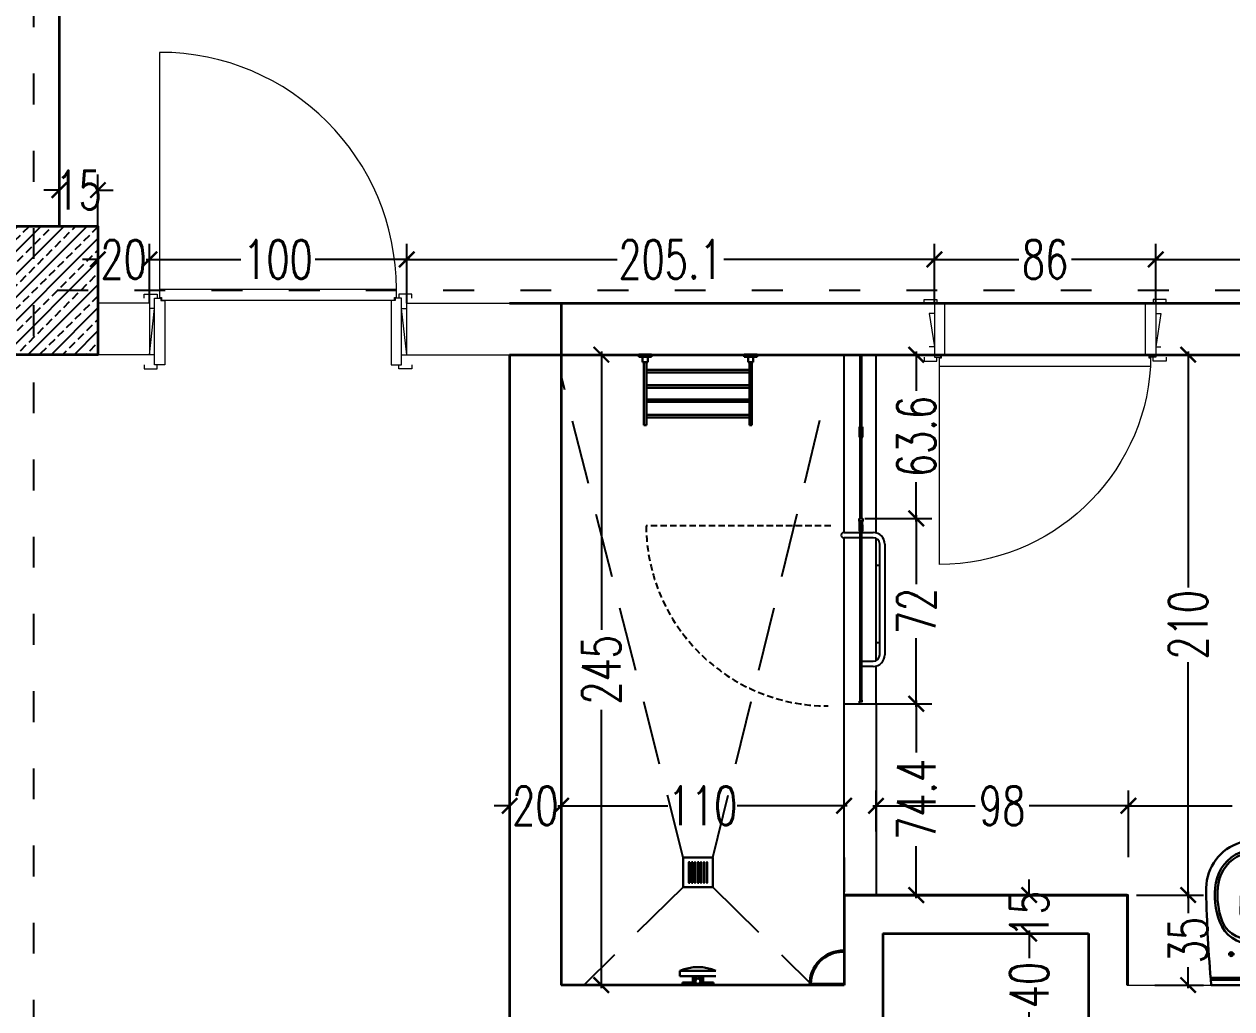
# Model space of a CAD drawing. Header units: centimetres. Extents: x -3207095 to 15275363, y -32656 to 4798027.
# Drawn here: x 678646.4 to 679115.7, y 4471590.9 to 4471973.6 of the extents above; entities that cross this region are included whole.
import ezdxf

# ---------------------------------------------------------------- set-up
doc = ezdxf.new("R2010")
doc.units = ezdxf.units.CM
for name, pattern in [('ACAD_ISO03W100', [30, 12, -18]), ('DUZ', [500, 500]), ('HIDDEN', [0.375, 0.25, -0.125]), ('HIDDEN2', [0.1875, 0.125, -0.0625])]:
    doc.linetypes.add(name, pattern=pattern)
doc.layers.get('0').update_dxf_attribs({"color": 1, "linetype": 'DUZ'})
for name, color, linetype in [('0 MC MAHAL', 94, 'Continuous'), ('a_cam', 161, 'Continuous'), ('a_gorunus', 233, 'Continuous'), ('a_mobilya', 1, 'Continuous'), ('a_mobilya_tarama', 253, 'Continuous'), ('a_seramik', 241, 'Continuous'), ('a_seramik_tarama', 85, 'Continuous'), ('a_vitrifiye', 195, 'Continuous'), ('DIM', 1, 'DUZ'), ('KOLTAR_F', 145, 'Continuous')]:
    doc.layers.add(name, color=color, linetype=linetype)
for name, color, linetype, lineweight in [('DUVAR', 7, 'Continuous', 35), ('iç duvar', 7, 'Continuous', 50), ('KAPEN', 151, 'Continuous', 9), ('KOLON_F', 3, 'Continuous', 35), ('sabt_tef', 181, 'Continuous', 30)]:
    doc.layers.add(name, color=color, linetype=linetype, lineweight=lineweight)
doc.styles.add('DIM', font='ROMANSTW.SHX', dxfattribs={"width": 0.7})
doc.dimstyles.new('1_100', dxfattribs={"dimtxt": 15, "dimasz": 6, "dimexe": 6, "dimexo": 0, "dimgap": 2, "dimtad": 0, "dimdec": 1, "dimzin": 11, "dimdsep": 46, "dimtxsty": 'DIM', "dimblk": 'ARCHTICK', "dimcen": 3, "dimdle": 1.25, "dimclrt": 2, "dimadec": 0, "dimazin": 0, "dimtfac": 1.25, "dimtdec": 1, "dimtix": 1, "dimtofl": 0, "dimtmove": 1, "dimatfit": 3, "dimldrblk": 'ARCHTICK', "dimfxl": 20, "dimfxlon": 1, "dimtolj": 1, "dimtzin": 0, "dimarcsym": 0})

# ---------------------------------------------------------------- blocks, each defined once
blk = doc.blocks.new('K210')
for p, q in [((0.04, 0.985), (0.04, 0.032)), ((0.96, 0.032), (0.96, 0.065)), ((0.04, 0.032), (0.047, 0.032)), ((0.047, 0.032), (0.047, 0.022)), ((0.047, 0.022), (0.953, 0.022)), ((0.953, 0.032), (0.96, 0.032)), ((0.953, 0.022), (0.953, 0.032))]:
    blk.add_line(p, q)
for points in [[(0.04, 0.065), (0.96, 0.065)], [(-0.02, 0.03), (-0.02, 0.045), (0.03, 0.045), (0.03, 0.03)], [(1.02, 0.03), (1.02, 0.045), (0.97, 0.045), (0.97, 0.03)], [(0.02, -0.19), (0, -0.19), (0.02, -0.01), (0, -0.01)], [(0.98, -0.19), (1, -0.19), (0.98, -0.01), (1, -0.01)], [(-0.02, -0.23), (-0.02, -0.245), (0.03, -0.245), (0.03, -0.23)], [(1.02, -0.23), (1.02, -0.245), (0.97, -0.245), (0.97, -0.23)]]:
    blk.add_lwpolyline(points)
for points in [[(0.02, 0.03), (0.045, 0.03), (0.045, 0.02), (0.06, 0.02), (0.06, -0.23), (0.02, -0.23)], [(0.98, 0.03), (0.955, 0.03), (0.955, 0.02), (0.94, 0.02), (0.94, -0.23), (0.98, -0.23)]]:
    blk.add_lwpolyline(points, close=True)
blk.add_arc((0.04, 0.065), 0.92, 0, 90)
blk = doc.blocks.new('new block')
at = {"layer": 'KAPEN'}
for p, q in [((105202.0528, 48261.8596), (105202.0198, 48261.8596)), ((105202.0528, 48261.8526), (105202.0528, 48261.8596)), ((105202.0628, 48261.8526), (105202.0528, 48261.8526)), ((105202.0628, 48261.0466), (105202.0628, 48261.8526)), ((105201.2498, 48261.0396), (105202.0528, 48261.0396)), ((105202.0528, 48261.0466), (105202.0628, 48261.0466)), ((105202.0528, 48261.0396), (105202.0528, 48261.0466))]:
    blk.add_line(p, q, dxfattribs=at)
for points in [[(105202.0548, 48261.9196), (105202.0398, 48261.9196), (105202.0398, 48261.8696), (105202.0548, 48261.8696)], [(105202.2648, 48261.9196), (105202.2798, 48261.9196), (105202.2798, 48261.8696), (105202.2648, 48261.8696)], [(105202.2248, 48261.8796), (105202.2248, 48261.8996), (105202.0948, 48261.8796), (105202.0948, 48261.8996)], [(105202.0198, 48261.0396), (105202.0198, 48261.8596)], [(105202.0548, 48260.9796), (105202.0398, 48260.9796), (105202.0398, 48261.0296), (105202.0548, 48261.0296)], [(105202.2648, 48260.9796), (105202.2798, 48260.9796), (105202.2798, 48261.0296), (105202.2648, 48261.0296)], [(105202.2248, 48261.0196), (105202.2248, 48260.9996), (105202.0948, 48261.0196), (105202.0948, 48260.9996)]]:
    blk.add_lwpolyline(points, dxfattribs=at)
for points in [[(105202.0548, 48261.8796), (105202.0548, 48261.8546), (105202.0648, 48261.8546), (105202.0648, 48261.8396), (105202.2648, 48261.8396), (105202.2648, 48261.8796)], [(105202.0548, 48261.0196), (105202.0548, 48261.0446), (105202.0648, 48261.0446), (105202.0648, 48261.0596), (105202.2648, 48261.0596), (105202.2648, 48261.0196)]]:
    blk.add_lwpolyline(points, close=True, dxfattribs=at)
blk.add_arc((105202.0715, 48261.0396), 0.8216, 93.6023, 180, dxfattribs=at)
blk = doc.blocks.new('urejjnjf')
at = {"layer": 'sabt_tef'}
for p, q in [((104450.0661, 49042.3043), (104449.7561, 49042.3043)), ((104449.9111, 49042.2843), (104449.7561, 49042.2843)), ((104449.9111, 49042.2763), (104449.7561, 49042.2763)), ((104449.9111, 49042.2843), (104450.0661, 49042.2843)), ((104449.9111, 49042.2763), (104450.0661, 49042.2763)), ((104449.8462, 49042.1843), (104449.8216, 49042.1843)), ((104449.8336, 49042.1951), (104449.8336, 49042.1843)), ((104449.8336, 49042.1734), (104449.8336, 49042.1843)), ((104449.976, 49042.1843), (104450.0006, 49042.1843)), ((104449.9886, 49042.1951), (104449.9886, 49042.1843)), ((104449.9886, 49042.1734), (104449.9886, 49042.1843)), ((104449.8695, 49042.0199), (104449.872, 49041.9351)), ((104449.9111, 49042.0508), (104449.8995, 49042.0508)), ((104449.9111, 49042.0508), (104449.9227, 49042.0508)), ((104449.9527, 49042.0199), (104449.9501, 49041.9351)), ((104449.9111, 49041.9011), (104449.907, 49041.9011)), ((104449.907, 49041.9011), (104449.9111, 49041.9011)), ((104449.9152, 49041.9011), (104449.9111, 49041.9011)), ((104449.9111, 49041.9011), (104449.9152, 49041.9011))]:
    blk.add_line(p, q, dxfattribs=at)
for centre, major_axis, start_param, end_param in [((104454.7356, 49041.8516), (3.5355, 3.5355), 2.265542, 2.338186), ((104445.0866, 49041.8516), (-3.5355, 3.5355), 3.944999, 4.017643), ((104449.8336, 49042.1843), (-0.0053, 0.0053), 3.926991, 7.068583), ((104449.8336, 49042.1843), (0.0053, 0.0053), 2.356194, 5.497787), ((104449.9886, 49042.1843), (-0.0053, 0.0053), 3.926991, 7.068583), ((104449.9886, 49042.1843), (0.0053, 0.0053), 2.356194, 5.497787), ((104449.9111, 49042.0143), (0.0919, 0.0919), 0.785398, 1.997007), ((104449.9002, 49042.0148), (-0.0778, 0.0778), -0.884575, 0.555132), ((104449.9111, 49042.0143), (-0.0919, 0.0919), 4.286178, 5.497787), ((104449.922, 49042.0148), (0.0778, 0.0778), 5.728053, 7.16776), ((104450.0702, 49041.9545), (0.2121, 0.2121), 1.997007, 2.51551), ((104450.0702, 49041.9545), (0.2051, 0.2051), 2.057267, 2.51551), ((104449.8995, 49042.0208), (0.0212, 0.0212), 0.785398, 2.385987), ((104449.9227, 49042.0208), (-0.0212, 0.0212), 3.897198, 5.497787), ((104449.7519, 49041.9545), (0.2051, 0.2051), 5.338472, 5.796715), ((104449.7519, 49041.9545), (0.2121, 0.2121), 5.338472, 5.856974), ((104449.9261, 49041.9313), (-0.1344, 0.1344), 0.731068, 1.971798), ((104449.907, 49041.9361), (-0.0247, 0.0247), 0.815191, 2.356194), ((104449.9152, 49041.9361), (0.0247, 0.0247), 3.926991, 5.467994), ((104449.8961, 49041.9313), (0.1344, 0.1344), 4.311388, 5.552117), ((104449.9261, 49041.9313), (0.1089, 0.1089), 2.51551, 3.542594), ((104449.9261, 49041.9313), (-0.1018, 0.1018), 0.944713, 1.971798), ((104449.8961, 49041.9313), (-0.1018, 0.1018), 2.740591, 3.767676), ((104449.8961, 49041.9313), (-0.1089, 0.1089), 2.740591, 3.767676), ((104449.9111, 49041.8943), (0.0806, 0.0806), 3.542594, 3.926991), ((104449.9111, 49041.8943), (0.0735, 0.0735), 3.542594, 3.926991), ((104449.9111, 49041.8943), (-0.0735, 0.0735), 2.356194, 2.740591), ((104449.9111, 49041.8943), (-0.0806, 0.0806), 2.356194, 2.740591), ((104449.9111, 49041.8943), (0.1061, 0.1061), 3.542594, 3.926991), ((104449.9111, 49041.8943), (-0.1061, 0.1061), 2.356194, 2.740591)]:
    blk.add_ellipse(centre, major_axis=major_axis, ratio=1, start_param=start_param, end_param=end_param, dxfattribs=at)
blk = doc.blocks.new('_ArchTick')
at = {"color": 0, "linetype": 'ByBlock', "const_width": 0.15}
blk.add_lwpolyline([(-0.5, -0.5), (0.5, 0.5)], dxfattribs=at)
blk = doc.blocks.new('*D352')
at = {"layer": 'Defpoints', "color": 0, "linetype": 'Continuous', "lineweight": 5, "transparency": 16777216}
for p in [(678675.06, 4471909.11), (678660.06, 4471895.15), (678675.06, 4471895.15)]:
    blk.add_point(p, dxfattribs=at)
at = {"layer": 'DIM', "color": 0, "linetype": 'Continuous', "lineweight": -2, "transparency": 16777216}
for p, q in [((678660.06, 4471895.15), (678660.06, 4471915.11)), ((678675.06, 4471895.15), (678675.06, 4471915.11)), ((678660.06, 4471909.11), (678654.06, 4471909.11)), ((678675.06, 4471909.11), (678681.06, 4471909.11))]:
    blk.add_line(p, q, dxfattribs=at)
at = {"layer": 'DIM', "color": 0, "linetype": 'Continuous', "lineweight": -2, "transparency": 16777216, "xscale": 6, "yscale": 6, "zscale": 6}
blk.add_blockref('_ArchTick', (678660.06, 4471909.11), dxfattribs=at)
at = {"layer": 'DIM', "color": 0, "linetype": 'Continuous', "lineweight": -2, "transparency": 16777216, "xscale": 6, "yscale": 6, "zscale": 6, "rotation": 180}
blk.add_blockref('_ArchTick', (678675.06, 4471909.11), dxfattribs=at)
at = {"layer": 'DIM', "color": 2, "linetype": 'Continuous', "lineweight": 5, "transparency": 16777216, "insert": (678667.56, 4471909.11), "char_height": 15, "attachment_point": 5, "style": 'DIM'}
blk.add_mtext('\\A1;15', dxfattribs=at)
blk = doc.blocks.new('*D374')
at = {"layer": 'Defpoints', "color": 0, "linetype": 'Continuous', "lineweight": 5, "transparency": 16777216}
for p in [(678695.06, 4471882.18), (678675.06, 4471865.15), (678695.06, 4471865.15)]:
    blk.add_point(p, dxfattribs=at)
at = {"layer": 'DIM', "color": 0, "linetype": 'Continuous', "lineweight": -2, "transparency": 16777216}
for p, q in [((678675.06, 4471865.15), (678675.06, 4471888.18)), ((678695.06, 4471865.15), (678695.06, 4471888.18)), ((678675.06, 4471882.18), (678669.06, 4471882.18)), ((678695.06, 4471882.18), (678701.06, 4471882.18))]:
    blk.add_line(p, q, dxfattribs=at)
at = {"layer": 'DIM', "color": 0, "linetype": 'Continuous', "lineweight": -2, "transparency": 16777216, "xscale": 6, "yscale": 6, "zscale": 6}
blk.add_blockref('_ArchTick', (678675.06, 4471882.18), dxfattribs=at)
at = {"layer": 'DIM', "color": 0, "linetype": 'Continuous', "lineweight": -2, "transparency": 16777216, "xscale": 6, "yscale": 6, "zscale": 6, "rotation": 180}
blk.add_blockref('_ArchTick', (678695.06, 4471882.18), dxfattribs=at)
at = {"layer": 'DIM', "color": 2, "linetype": 'Continuous', "lineweight": 5, "transparency": 16777216, "insert": (678685.06, 4471882.18), "char_height": 15, "attachment_point": 5, "style": 'DIM'}
blk.add_mtext('\\A1;20', dxfattribs=at)
blk = doc.blocks.new('*D375')
at = {"layer": 'Defpoints', "color": 0, "linetype": 'Continuous', "lineweight": 5, "transparency": 16777216}
for p in [(678795.06, 4471882.18), (678695.06, 4471865.15), (678795.06, 4471865.15)]:
    blk.add_point(p, dxfattribs=at)
at = {"layer": 'DIM', "color": 0, "linetype": 'Continuous', "lineweight": -2, "transparency": 16777216}
for p, q in [((678695.06, 4471865.15), (678695.06, 4471888.18)), ((678795.06, 4471865.15), (678795.06, 4471888.18)), ((678693.81, 4471882.18), (678730.56, 4471882.18)), ((678796.31, 4471882.18), (678759.56, 4471882.18))]:
    blk.add_line(p, q, dxfattribs=at)
at = {"layer": 'DIM', "color": 0, "linetype": 'Continuous', "lineweight": -2, "transparency": 16777216, "xscale": 6, "yscale": 6, "zscale": 6, "rotation": 180}
blk.add_blockref('_ArchTick', (678695.06, 4471882.18), dxfattribs=at)
at = {"layer": 'DIM', "color": 0, "linetype": 'Continuous', "lineweight": -2, "transparency": 16777216, "xscale": 6, "yscale": 6, "zscale": 6}
blk.add_blockref('_ArchTick', (678795.06, 4471882.18), dxfattribs=at)
at = {"layer": 'DIM', "color": 2, "linetype": 'Continuous', "lineweight": 5, "transparency": 16777216, "insert": (678745.06, 4471882.18), "char_height": 15, "attachment_point": 5, "style": 'DIM'}
blk.add_mtext('\\A1;100', dxfattribs=at)
blk = doc.blocks.new('*D376')
at = {"layer": 'Defpoints', "color": 0, "linetype": 'Continuous', "lineweight": 5, "transparency": 16777216}
for p in [(679000.16, 4471882.18), (678795.06, 4471865.15), (679000.16, 4471865.14)]:
    blk.add_point(p, dxfattribs=at)
at = {"layer": 'DIM', "color": 0, "linetype": 'Continuous', "lineweight": -2, "transparency": 16777216}
for p, q in [((678795.06, 4471865.15), (678795.06, 4471888.18)), ((679000.16, 4471865.14), (679000.16, 4471888.18)), ((678793.81, 4471882.18), (678876.86, 4471882.18)), ((679001.41, 4471882.18), (678918.36, 4471882.18))]:
    blk.add_line(p, q, dxfattribs=at)
at = {"layer": 'DIM', "color": 0, "linetype": 'Continuous', "lineweight": -2, "transparency": 16777216, "xscale": 6, "yscale": 6, "zscale": 6, "rotation": 180}
blk.add_blockref('_ArchTick', (678795.06, 4471882.18), dxfattribs=at)
at = {"layer": 'DIM', "color": 0, "linetype": 'Continuous', "lineweight": -2, "transparency": 16777216, "xscale": 6, "yscale": 6, "zscale": 6}
blk.add_blockref('_ArchTick', (679000.16, 4471882.18), dxfattribs=at)
at = {"layer": 'DIM', "color": 2, "linetype": 'Continuous', "lineweight": 5, "transparency": 16777216, "insert": (678897.61, 4471882.18), "char_height": 15, "attachment_point": 5, "style": 'DIM'}
blk.add_mtext('\\A1;205.1', dxfattribs=at)
blk = doc.blocks.new('*D377')
at = {"layer": 'Defpoints', "color": 0, "linetype": 'Continuous', "lineweight": 5, "transparency": 16777216}
for p in [(679086.16, 4471882.18), (679000.16, 4471865.14), (679086.16, 4471865.14)]:
    blk.add_point(p, dxfattribs=at)
at = {"layer": 'DIM', "color": 0, "linetype": 'Continuous', "lineweight": -2, "transparency": 16777216}
for p, q in [((679000.16, 4471865.14), (679000.16, 4471888.18)), ((679086.16, 4471865.14), (679086.16, 4471888.18)), ((678998.91, 4471882.18), (679032.91, 4471882.18)), ((679087.41, 4471882.18), (679053.41, 4471882.18))]:
    blk.add_line(p, q, dxfattribs=at)
at = {"layer": 'DIM', "color": 0, "linetype": 'Continuous', "lineweight": -2, "transparency": 16777216, "xscale": 6, "yscale": 6, "zscale": 6, "rotation": 180}
blk.add_blockref('_ArchTick', (679000.16, 4471882.18), dxfattribs=at)
at = {"layer": 'DIM', "color": 0, "linetype": 'Continuous', "lineweight": -2, "transparency": 16777216, "xscale": 6, "yscale": 6, "zscale": 6}
blk.add_blockref('_ArchTick', (679086.16, 4471882.18), dxfattribs=at)
at = {"layer": 'DIM', "color": 2, "linetype": 'Continuous', "lineweight": 5, "transparency": 16777216, "insert": (679043.16, 4471882.18), "char_height": 15, "attachment_point": 5, "style": 'DIM'}
blk.add_mtext('\\A1;86', dxfattribs=at)
blk = doc.blocks.new('*D378')
at = {"layer": 'Defpoints', "color": 0, "linetype": 'Continuous', "lineweight": 5, "transparency": 16777216}
for p in [(679204.57, 4471882.18), (679086.16, 4471865.14), (679204.57, 4471865.14)]:
    blk.add_point(p, dxfattribs=at)
at = {"layer": 'DIM', "color": 0, "linetype": 'Continuous', "lineweight": -2, "transparency": 16777216}
for p, q in [((679086.16, 4471865.14), (679086.16, 4471888.18)), ((679204.57, 4471865.14), (679204.57, 4471888.18)), ((679084.91, 4471882.18), (679124.12, 4471882.18)), ((679205.82, 4471882.18), (679166.62, 4471882.18))]:
    blk.add_line(p, q, dxfattribs=at)
at = {"layer": 'DIM', "color": 0, "linetype": 'Continuous', "lineweight": -2, "transparency": 16777216, "xscale": 6, "yscale": 6, "zscale": 6, "rotation": 180}
blk.add_blockref('_ArchTick', (679086.16, 4471882.18), dxfattribs=at)
at = {"layer": 'DIM', "color": 0, "linetype": 'Continuous', "lineweight": -2, "transparency": 16777216, "xscale": 6, "yscale": 6, "zscale": 6}
blk.add_blockref('_ArchTick', (679204.57, 4471882.18), dxfattribs=at)
at = {"layer": 'DIM', "color": 2, "linetype": 'Continuous', "lineweight": 5, "transparency": 16777216, "insert": (679145.37, 4471882.18), "char_height": 15, "attachment_point": 5, "style": 'DIM'}
blk.add_mtext('\\A1;118.4', dxfattribs=at)
blk = doc.blocks.new('*D515')
at = {"layer": 'Defpoints', "color": 0, "linetype": 'Continuous', "lineweight": 5, "transparency": 16777216}
for p in [(679036.99, 4471620.15), (679060.06, 4471620.15), (679060.06, 4471580.15)]:
    blk.add_point(p, dxfattribs=at)
at = {"layer": 'DIM', "color": 0, "linetype": 'Continuous', "lineweight": -2, "transparency": 16777216}
for p, q in [((679036.99, 4471621.4), (679036.99, 4471610.65)), ((679056.99, 4471620.15), (679030.99, 4471620.15)), ((679036.99, 4471578.9), (679036.99, 4471589.65)), ((679056.99, 4471580.15), (679030.99, 4471580.15))]:
    blk.add_line(p, q, dxfattribs=at)
at = {"layer": 'DIM', "color": 0, "linetype": 'Continuous', "lineweight": -2, "transparency": 16777216, "xscale": 6, "yscale": 6, "zscale": 6}
for p, rotation in [((679036.99, 4471620.15), 90), ((679036.99, 4471580.15), 270)]:
    blk.add_blockref('_ArchTick', p, dxfattribs=dict(at, rotation=rotation))
at = {"layer": 'DIM', "color": 2, "linetype": 'Continuous', "lineweight": 5, "transparency": 16777216, "insert": (679036.99, 4471600.15), "char_height": 15, "attachment_point": 5, "rotation": 90, "style": 'DIM'}
blk.add_mtext('\\A1;40', dxfattribs=at)
blk = doc.blocks.new('*D516')
at = {"layer": 'Defpoints', "color": 0, "linetype": 'Continuous', "lineweight": 5, "transparency": 16777216}
for p in [(679036.99, 4471635.15), (679060.06, 4471635.15, 0), (679060.06, 4471620.15)]:
    blk.add_point(p, dxfattribs=at)
at = {"layer": 'DIM', "color": 0, "linetype": 'Continuous', "lineweight": -2, "transparency": 16777216}
for p, q in [((679036.99, 4471635.15), (679036.99, 4471641.15)), ((679056.99, 4471635.15), (679030.99, 4471635.15)), ((679056.99, 4471620.15), (679030.99, 4471620.15)), ((679036.99, 4471620.15), (679036.99, 4471614.15))]:
    blk.add_line(p, q, dxfattribs=at)
at = {"layer": 'DIM', "color": 0, "linetype": 'Continuous', "lineweight": -2, "transparency": 16777216, "xscale": 6, "yscale": 6, "zscale": 6}
for p, rotation in [((679036.99, 4471635.15), 270), ((679036.99, 4471620.15), 90)]:
    blk.add_blockref('_ArchTick', p, dxfattribs=dict(at, rotation=rotation))
at = {"layer": 'DIM', "color": 2, "linetype": 'Continuous', "lineweight": 5, "transparency": 16777216, "insert": (679036.99, 4471627.65), "char_height": 15, "attachment_point": 5, "rotation": 90, "style": 'DIM'}
blk.add_mtext('\\A1;15', dxfattribs=at)
blk = doc.blocks.new('*D517')
at = {"layer": 'Defpoints', "color": 0, "linetype": 'Continuous', "lineweight": 5, "transparency": 16777216}
for p in [(679075.57, 4471669.83), (678977.46, 4471659.9, 0), (679075.57, 4471635.15, 0)]:
    blk.add_point(p, dxfattribs=at)
at = {"layer": 'DIM', "color": 0, "linetype": 'Continuous', "lineweight": -2, "transparency": 16777216}
for p, q in [((678977.46, 4471659.9), (678977.46, 4471675.83)), ((679075.57, 4471649.83), (679075.57, 4471675.83)), ((678976.21, 4471669.83), (679016.02, 4471669.83)), ((679076.82, 4471669.83), (679037.02, 4471669.83))]:
    blk.add_line(p, q, dxfattribs=at)
at = {"layer": 'DIM', "color": 0, "linetype": 'Continuous', "lineweight": -2, "transparency": 16777216, "xscale": 6, "yscale": 6, "zscale": 6, "rotation": 180}
blk.add_blockref('_ArchTick', (678977.46, 4471669.83), dxfattribs=at)
at = {"layer": 'DIM', "color": 0, "linetype": 'Continuous', "lineweight": -2, "transparency": 16777216, "xscale": 6, "yscale": 6, "zscale": 6}
blk.add_blockref('_ArchTick', (679075.57, 4471669.83), dxfattribs=at)
at = {"layer": 'DIM', "color": 2, "linetype": 'Continuous', "lineweight": 5, "transparency": 16777216, "insert": (679026.52, 4471669.83), "char_height": 15, "attachment_point": 5, "style": 'DIM'}
blk.add_mtext('\\A1;98', dxfattribs=at)
blk = doc.blocks.new('*D512')
at = {"layer": 'Defpoints', "color": 0, "linetype": 'Continuous', "lineweight": 5, "transparency": 16777216}
for p in [(679184.57, 4471669.83), (679075.57, 4471635.15, 0), (679184.57, 4471635.15)]:
    blk.add_point(p, dxfattribs=at)
at = {"layer": 'DIM', "color": 0, "linetype": 'Continuous', "lineweight": -2, "transparency": 16777216}
for p, q in [((679075.57, 4471649.83), (679075.57, 4471675.83)), ((679184.57, 4471649.83), (679184.57, 4471675.83)), ((679074.32, 4471669.83), (679115.82, 4471669.83)), ((679185.82, 4471669.83), (679144.32, 4471669.83))]:
    blk.add_line(p, q, dxfattribs=at)
at = {"layer": 'DIM', "color": 0, "linetype": 'Continuous', "lineweight": -2, "transparency": 16777216, "xscale": 6, "yscale": 6, "zscale": 6, "rotation": 180}
blk.add_blockref('_ArchTick', (679075.57, 4471669.83), dxfattribs=at)
at = {"layer": 'DIM', "color": 0, "linetype": 'Continuous', "lineweight": -2, "transparency": 16777216, "xscale": 6, "yscale": 6, "zscale": 6}
blk.add_blockref('_ArchTick', (679184.57, 4471669.83), dxfattribs=at)
at = {"layer": 'DIM', "color": 2, "linetype": 'Continuous', "lineweight": 5, "transparency": 16777216, "insert": (679130.07, 4471669.83), "char_height": 15, "attachment_point": 5, "style": 'DIM'}
blk.add_mtext('\\A1;109', dxfattribs=at)
blk = doc.blocks.new('*D513')
at = {"layer": 'Defpoints', "color": 0, "linetype": 'Continuous', "lineweight": 5, "transparency": 16777216}
for p in [(679075.57, 4471635.15, 0), (679098.75, 4471635.15), (679085.81, 4471600.15)]:
    blk.add_point(p, dxfattribs=at)
at = {"layer": 'DIM', "color": 0, "linetype": 'Continuous', "lineweight": -2, "transparency": 16777216}
for p, q in [((679078.75, 4471635.15), (679104.75, 4471635.15)), ((679098.75, 4471636.4), (679098.75, 4471628.15)), ((679098.75, 4471598.9), (679098.75, 4471607.15)), ((679085.81, 4471600.15), (679104.75, 4471600.15))]:
    blk.add_line(p, q, dxfattribs=at)
at = {"layer": 'DIM', "color": 0, "linetype": 'Continuous', "lineweight": -2, "transparency": 16777216, "xscale": 6, "yscale": 6, "zscale": 6}
for p, rotation in [((679098.75, 4471635.15), 90), ((679098.75, 4471600.15), 270)]:
    blk.add_blockref('_ArchTick', p, dxfattribs=dict(at, rotation=rotation))
at = {"layer": 'DIM', "color": 2, "linetype": 'Continuous', "lineweight": 5, "transparency": 16777216, "insert": (679098.75, 4471617.65), "char_height": 15, "attachment_point": 5, "rotation": 90, "style": 'DIM'}
blk.add_mtext('\\A1;35', dxfattribs=at)
blk = doc.blocks.new('*D514')
at = {"layer": 'Defpoints', "color": 0, "linetype": 'Continuous', "lineweight": 5, "transparency": 16777216}
for p in [(679082.95, 4471845.15), (679098.75, 4471845.15), (679075.57, 4471635.15, 0)]:
    blk.add_point(p, dxfattribs=at)
at = {"layer": 'DIM', "color": 0, "linetype": 'Continuous', "lineweight": -2, "transparency": 16777216}
for p, q in [((679098.75, 4471846.4), (679098.75, 4471754.65)), ((679082.95, 4471845.15), (679104.75, 4471845.15)), ((679098.75, 4471633.9), (679098.75, 4471725.65)), ((679078.75, 4471635.15), (679104.75, 4471635.15))]:
    blk.add_line(p, q, dxfattribs=at)
at = {"layer": 'DIM', "color": 0, "linetype": 'Continuous', "lineweight": -2, "transparency": 16777216, "xscale": 6, "yscale": 6, "zscale": 6}
for p, rotation in [((679098.75, 4471845.15), 90), ((679098.75, 4471635.15), 270)]:
    blk.add_blockref('_ArchTick', p, dxfattribs=dict(at, rotation=rotation))
at = {"layer": 'DIM', "color": 2, "linetype": 'Continuous', "lineweight": 5, "transparency": 16777216, "insert": (679098.75, 4471740.15), "char_height": 15, "attachment_point": 5, "rotation": 90, "style": 'DIM'}
blk.add_mtext('\\A1;210', dxfattribs=at)
blk = doc.blocks.new('*D518')
at = {"layer": 'Defpoints', "color": 0, "linetype": 'Continuous', "lineweight": 5, "transparency": 16777216}
for p in [(678977.46, 4471709.51), (678977.46, 4471635.15, 0), (678993.12, 4471635.15)]:
    blk.add_point(p, dxfattribs=at)
at = {"layer": 'DIM', "color": 0, "linetype": 'Continuous', "lineweight": -2, "transparency": 16777216}
for p, q in [((678993.12, 4471710.76), (678993.12, 4471690.58)), ((678977.46, 4471709.51), (678999.12, 4471709.51)), ((678993.12, 4471633.9), (678993.12, 4471654.08)), ((678977.46, 4471635.15), (678999.12, 4471635.15))]:
    blk.add_line(p, q, dxfattribs=at)
at = {"layer": 'DIM', "color": 0, "linetype": 'Continuous', "lineweight": -2, "transparency": 16777216, "xscale": 6, "yscale": 6, "zscale": 6}
for p, rotation in [((678993.12, 4471709.51), 90), ((678993.12, 4471635.15), 270)]:
    blk.add_blockref('_ArchTick', p, dxfattribs=dict(at, rotation=rotation))
at = {"layer": 'DIM', "color": 2, "linetype": 'Continuous', "lineweight": 5, "transparency": 16777216, "insert": (678993.12, 4471672.33), "char_height": 15, "attachment_point": 5, "rotation": 90, "style": 'DIM'}
blk.add_mtext('\\A1;74.4', dxfattribs=at)
blk = doc.blocks.new('*D519')
at = {"layer": 'Defpoints', "color": 0, "linetype": 'Continuous', "lineweight": 5, "transparency": 16777216}
for p in [(678972.36, 4471781.51), (678993.12, 4471781.51), (678977.46, 4471709.51)]:
    blk.add_point(p, dxfattribs=at)
at = {"layer": 'DIM', "color": 0, "linetype": 'Continuous', "lineweight": -2, "transparency": 16777216}
for p, q in [((678973.12, 4471781.51), (678999.12, 4471781.51)), ((678993.12, 4471782.76), (678993.12, 4471756.01)), ((678993.12, 4471708.26), (678993.12, 4471735.01)), ((678977.46, 4471709.51), (678999.12, 4471709.51))]:
    blk.add_line(p, q, dxfattribs=at)
at = {"layer": 'DIM', "color": 0, "linetype": 'Continuous', "lineweight": -2, "transparency": 16777216, "xscale": 6, "yscale": 6, "zscale": 6}
for p, rotation in [((678993.12, 4471781.51), 90), ((678993.12, 4471709.51), 270)]:
    blk.add_blockref('_ArchTick', p, dxfattribs=dict(at, rotation=rotation))
at = {"layer": 'DIM', "color": 2, "linetype": 'Continuous', "lineweight": 5, "transparency": 16777216, "insert": (678993.12, 4471745.51), "char_height": 15, "attachment_point": 5, "rotation": 90, "style": 'DIM'}
blk.add_mtext('\\A1;72', dxfattribs=at)
blk = doc.blocks.new('*D521')
at = {"layer": 'Defpoints', "color": 0, "linetype": 'Continuous', "lineweight": 5, "transparency": 16777216}
for p in [(678972.36, 4471845.15), (678993.12, 4471845.15), (678972.36, 4471781.51)]:
    blk.add_point(p, dxfattribs=at)
at = {"layer": 'DIM', "color": 0, "linetype": 'Continuous', "lineweight": -2, "transparency": 16777216}
for p, q in [((678993.12, 4471846.4), (678993.12, 4471831.08)), ((678973.12, 4471845.15), (678999.12, 4471845.15)), ((678993.12, 4471780.26), (678993.12, 4471795.58)), ((678973.12, 4471781.51), (678999.12, 4471781.51))]:
    blk.add_line(p, q, dxfattribs=at)
at = {"layer": 'DIM', "color": 0, "linetype": 'Continuous', "lineweight": -2, "transparency": 16777216, "xscale": 6, "yscale": 6, "zscale": 6}
for p, rotation in [((678993.12, 4471845.15), 90), ((678993.12, 4471781.51), 270)]:
    blk.add_blockref('_ArchTick', p, dxfattribs=dict(at, rotation=rotation))
at = {"layer": 'DIM', "color": 2, "linetype": 'Continuous', "lineweight": 5, "transparency": 16777216, "insert": (678993.12, 4471813.33), "char_height": 15, "attachment_point": 5, "rotation": 90, "style": 'DIM'}
blk.add_mtext('\\A1;63.6', dxfattribs=at)
blk = doc.blocks.new('*D522')
at = {"layer": 'Defpoints', "color": 0, "linetype": 'Continuous', "lineweight": 5, "transparency": 16777216}
for p in [(678855.06, 4471669.83), (678855.06, 4471636.35), (678965.06, 4471636.35)]:
    blk.add_point(p, dxfattribs=at)
at = {"layer": 'DIM', "color": 0, "linetype": 'Continuous', "lineweight": -2, "transparency": 16777216}
for p, q in [((678855.06, 4471649.83), (678855.06, 4471675.83)), ((678965.06, 4471649.83), (678965.06, 4471675.83)), ((678853.81, 4471669.83), (678896.56, 4471669.83)), ((678966.31, 4471669.83), (678923.56, 4471669.83))]:
    blk.add_line(p, q, dxfattribs=at)
at = {"layer": 'DIM', "color": 0, "linetype": 'Continuous', "lineweight": -2, "transparency": 16777216, "xscale": 6, "yscale": 6, "zscale": 6, "rotation": 180}
blk.add_blockref('_ArchTick', (678855.06, 4471669.83), dxfattribs=at)
at = {"layer": 'DIM', "color": 0, "linetype": 'Continuous', "lineweight": -2, "transparency": 16777216, "xscale": 6, "yscale": 6, "zscale": 6}
blk.add_blockref('_ArchTick', (678965.06, 4471669.83), dxfattribs=at)
at = {"layer": 'DIM', "color": 2, "linetype": 'Continuous', "lineweight": 5, "transparency": 16777216, "insert": (678910.06, 4471669.83), "char_height": 15, "attachment_point": 5, "style": 'DIM'}
blk.add_mtext('\\A1;110', dxfattribs=at)
blk = doc.blocks.new('*D523')
at = {"layer": 'Defpoints', "color": 0, "linetype": 'Continuous', "lineweight": 5, "transparency": 16777216}
for p in [(678870.72, 4471845.15), (678872.27, 4471845.15), (678872.27, 4471600.15)]:
    blk.add_point(p, dxfattribs=at)
at = {"layer": 'DIM', "color": 0, "linetype": 'Continuous', "lineweight": -2, "transparency": 16777216}
for p, q in [((678870.72, 4471846.4), (678870.72, 4471738.15)), ((678872.27, 4471845.15), (678864.72, 4471845.15)), ((678870.72, 4471598.9), (678870.72, 4471707.15)), ((678872.27, 4471600.15), (678864.72, 4471600.15))]:
    blk.add_line(p, q, dxfattribs=at)
at = {"layer": 'DIM', "color": 0, "linetype": 'Continuous', "lineweight": -2, "transparency": 16777216, "xscale": 6, "yscale": 6, "zscale": 6}
for p, rotation in [((678870.72, 4471845.15), 90), ((678870.72, 4471600.15), 270)]:
    blk.add_blockref('_ArchTick', p, dxfattribs=dict(at, rotation=rotation))
at = {"layer": 'DIM', "color": 2, "linetype": 'Continuous', "lineweight": 5, "transparency": 16777216, "insert": (678870.72, 4471722.65), "char_height": 15, "attachment_point": 5, "rotation": 90, "style": 'DIM'}
blk.add_mtext('\\A1;245', dxfattribs=at)
blk = doc.blocks.new('*D524')
at = {"layer": 'Defpoints', "color": 0, "linetype": 'Continuous', "lineweight": 5, "transparency": 16777216}
for p in [(678835.06, 4471669.83), (678835.06, 4471648.02), (678855.06, 4471648.02)]:
    blk.add_point(p, dxfattribs=at)
at = {"layer": 'DIM', "color": 0, "linetype": 'Continuous', "lineweight": -2, "transparency": 16777216}
for p, q in [((678835.06, 4471649.83), (678835.06, 4471675.83)), ((678855.06, 4471649.83), (678855.06, 4471675.83)), ((678835.06, 4471669.83), (678829.06, 4471669.83)), ((678855.06, 4471669.83), (678861.06, 4471669.83))]:
    blk.add_line(p, q, dxfattribs=at)
at = {"layer": 'DIM', "color": 0, "linetype": 'Continuous', "lineweight": -2, "transparency": 16777216, "xscale": 6, "yscale": 6, "zscale": 6}
blk.add_blockref('_ArchTick', (678835.06, 4471669.83), dxfattribs=at)
at = {"layer": 'DIM', "color": 0, "linetype": 'Continuous', "lineweight": -2, "transparency": 16777216, "xscale": 6, "yscale": 6, "zscale": 6, "rotation": 180}
blk.add_blockref('_ArchTick', (678855.06, 4471669.83), dxfattribs=at)
at = {"layer": 'DIM', "color": 2, "linetype": 'Continuous', "lineweight": 5, "transparency": 16777216, "insert": (678845.06, 4471669.83), "char_height": 15, "attachment_point": 5, "style": 'DIM'}
blk.add_mtext('\\A1;20', dxfattribs=at)

msp = doc.modelspace()

# ---------------------------------------------------------------- hatches: boundary and pattern name
at = {"layer": 'KOLTAR_F'}
h = msp.add_hatch(dxfattribs=at)
h.set_pattern_fill('ANSI33', color=256, style=0)
h.set_pattern_definition([(45, (18041.583, -32517.3164), (-4.4901280605, 4.4901280605), []), (45, (18046.0734, -32517.3164), (-4.4901280605, 4.4901280605), [3.175, -1.5875])])
h.paths.add_polyline_path([(678625.06, 4471895.15), (678675.06, 4471895.15), (678675.06, 4471845.15), (678625.06, 4471845.15)])

# ---------------------------------------------------------------- linework, layer by layer
at = {"color": 232, "linetype": 'ACAD_ISO03W100'}
for p, q in [((678650.06, 4472584.38), (678650.06, 4469325.53)), ((681101.25, 4471870.15), (676992.69, 4471870.15))]:
    msp.add_line(p, q, dxfattribs=at)
at = {"layer": 'a_cam'}
for p, q in [((678971.21, 4471845.15), (678971.21, 4471781.51)), ((678972.01, 4471781.51), (678972.01, 4471845.15)), ((678972.01, 4471816.31), (678971.21, 4471816.31)), ((678971.21, 4471781.51), (678972.01, 4471781.51)), ((678972.01, 4471779.71), (678971.21, 4471779.71)), ((678971.21, 4471779.71), (678971.21, 4471710.51)), ((678972.01, 4471710.51), (678972.01, 4471779.71)), ((678971.21, 4471710.51), (678972.01, 4471710.51))]:
    msp.add_line(p, q, dxfattribs=at)
at = {"layer": 'a_gorunus'}
for p, q in [((678965.06, 4471776.01), (678965.06, 4471845.15)), ((678977.46, 4471775.88), (678977.46, 4471845.15)), ((678965.06, 4471709.51), (678965.06, 4471774.01)), ((678977.46, 4471726.24), (678977.46, 4471773.78)), ((678977.46, 4471709.51), (678977.46, 4471724.13)), ((678977.46, 4471709.51), (678977.46, 4471635.15, 0))]:
    msp.add_line(p, q, dxfattribs=at)
at = {"layer": 'a_mobilya'}
for p, q in [((678964.91, 4471776.01), (678971.21, 4471776.01)), ((678972.01, 4471776.01), (678976.41, 4471776.01)), ((678971.21, 4471774.01), (678964.91, 4471774.01)), ((678976.41, 4471774.01), (678972.01, 4471774.01)), ((678978.91, 4471728.51), (678978.91, 4471771.51)), ((678980.91, 4471771.51), (678980.91, 4471728.51)), ((678972.01, 4471726.01), (678976.41, 4471726.01)), ((678976.41, 4471724.01), (678972.01, 4471724.01))]:
    msp.add_line(p, q, dxfattribs=at)
for centre, major_axis, start_param, end_param in [((678964.91, 4471775.01), (0.707, -0.707), 2.356194, 5.497787), ((678976.41, 4471771.51), (3.18, -3.18), 0.785398, 2.356194), ((678976.41, 4471771.51), (1.77, -1.77), 0.785398, 2.356194), ((678976.41, 4471728.51), (1.77, 1.77), 3.926991, 5.497787), ((678976.41, 4471728.51), (3.18, 3.18), 3.926991, 5.497787)]:
    msp.add_ellipse(centre, major_axis=major_axis, ratio=1, start_param=start_param, end_param=end_param, dxfattribs=at)
at = {"layer": 'a_mobilya_tarama', "linetype": 'HIDDEN2', "ltscale": 200}
for p, q in [((678902.51, 4471649.7), (678855.06, 4471837.06)), ((678914.01, 4471649.7), (678958.16, 4471829.74)), ((678905.09, 4471647.95), (678904.59, 4471647.95)), ((678904.59, 4471647.95), (678904.59, 4471639.95)), ((678905.09, 4471639.95), (678905.09, 4471647.95)), ((678906.23, 4471647.95), (678905.73, 4471647.95)), ((678905.73, 4471647.95), (678905.73, 4471639.95)), ((678906.23, 4471639.95), (678906.23, 4471647.95)), ((678907.37, 4471647.95), (678906.87, 4471647.95)), ((678906.87, 4471647.95), (678906.87, 4471639.95)), ((678907.37, 4471639.95), (678907.37, 4471647.95)), ((678908.54, 4471647.91), (678908.04, 4471647.91)), ((678908.04, 4471647.91), (678908.04, 4471639.91)), ((678908.54, 4471639.91), (678908.54, 4471647.91)), ((678909.69, 4471647.95), (678909.19, 4471647.95)), ((678909.19, 4471647.95), (678909.19, 4471639.95)), ((678909.69, 4471639.95), (678909.69, 4471647.95)), ((678910.86, 4471647.91), (678910.36, 4471647.91)), ((678910.36, 4471647.91), (678910.36, 4471639.91)), ((678910.86, 4471639.91), (678910.86, 4471647.91)), ((678912.02, 4471647.91), (678911.52, 4471647.91)), ((678911.52, 4471647.91), (678911.52, 4471639.91)), ((678912.02, 4471639.91), (678912.02, 4471647.91)), ((678904.59, 4471639.95), (678905.09, 4471639.95)), ((678905.73, 4471639.95), (678906.23, 4471639.95)), ((678906.87, 4471639.95), (678907.37, 4471639.95)), ((678908.04, 4471639.91), (678908.54, 4471639.91)), ((678909.19, 4471639.95), (678909.69, 4471639.95)), ((678910.36, 4471639.91), (678910.86, 4471639.91)), ((678911.52, 4471639.91), (678912.02, 4471639.91)), ((678902.51, 4471638.2), (678863.86, 4471600.15)), ((678914.01, 4471638.2), (678952.66, 4471600.15))]:
    msp.add_line(p, q, dxfattribs=at)
at = {"layer": 'a_seramik'}
for p, q in [((678965.06, 4471709.51), (678977.46, 4471709.51)), ((678965.06, 4471635.15), (678965.06, 4471709.51))]:
    msp.add_line(p, q, dxfattribs=at)
at = {"layer": 'a_seramik_tarama'}
for p, q in [((678977.46, 4471763.31), (678978.91, 4471763.31)), ((678977.46, 4471733.31), (678978.91, 4471733.31))]:
    msp.add_line(p, q, dxfattribs=at)
at = {"layer": 'a_vitrifiye'}
for p, q in [((678970.86, 4471817.11), (678970.86, 4471813.11)), ((678971.16, 4471813.11), (678971.16, 4471816.81)), ((678972.06, 4471816.81), (678972.06, 4471813.11)), ((678972.36, 4471813.11), (678972.36, 4471817.11)), ((678970.86, 4471813.11), (678971.16, 4471813.11)), ((678972.06, 4471813.11), (678972.36, 4471813.11)), ((678970.86, 4471781.51), (678972.36, 4471781.51)), ((678970.86, 4471780.51), (678970.86, 4471781.51)), ((678972.36, 4471781.51), (678972.36, 4471780.51)), ((678970.86, 4471780.51), (678970.86, 4471776.51)), ((678972.36, 4471780.51), (678970.86, 4471780.51)), ((678971.16, 4471776.51), (678971.16, 4471780.21)), ((678971.16, 4471780.21), (678972.06, 4471780.21)), ((678972.06, 4471780.21), (678972.06, 4471776.51)), ((678972.36, 4471710.51), (678970.86, 4471710.51)), ((678972.36, 4471710.51), (678970.86, 4471710.51)), ((678970.86, 4471710.51), (678970.86, 4471709.51)), ((678972.36, 4471709.51), (678970.86, 4471709.51)), ((678970.86, 4471709.51), (678972.36, 4471709.51))]:
    msp.add_line(p, q, dxfattribs=at)
at = {"layer": 'a_vitrifiye', "linetype": 'HIDDEN', "ltscale": 10}
for p, q in [((678959.96, 4471778.63), (678888.11, 4471778.63)), ((678972.36, 4471776.51), (678972.36, 4471780.51))]:
    msp.add_line(p, q, dxfattribs=at)
at = {"layer": 'a_vitrifiye', "linetype": 'HIDDEN'}
for p, q in [((678970.86, 4471776.51), (678971.16, 4471776.51)), ((678972.36, 4471776.51), (678972.06, 4471776.51))]:
    msp.add_line(p, q, dxfattribs=at)
at = {"layer": 'a_vitrifiye', "linetype": 'HIDDEN', "ltscale": 10}
msp.add_ellipse((678958.71, 4471779.23), major_axis=(49.92, 49.92), ratio=1, start_param=2.364699, end_param=3.928437, dxfattribs=at)
at = {"layer": 'DUVAR'}
for p, q in [((678660.06, 4472365.15), (678660.06, 4471895.15)), ((678835.06, 4471865.15), (679204.57, 4471865.15)), ((678855.06, 4471865.15), (678855.06, 4471600.15)), ((678855.06, 4471865.15), (678855.06, 4471600.15)), ((678855.06, 4471865.15), (678855.06, 4471600.15)), ((678855.06, 4471865.15), (678963.06, 4471865.15)), ((678835.06, 4471845.15), (678835.06, 4471580.15)), ((678835.06, 4471845.15), (679184.57, 4471845.15)), ((678835.06, 4471809.12), (678835.06, 4471634.12)), ((679075.06, 4471635.15), (678965.06, 4471635.15)), ((678965.06, 4471635.15), (678965.06, 4471600.15)), ((679075.06, 4471635.15), (678965.06, 4471635.15)), ((678965.06, 4471635.15), (678965.06, 4471600.15)), ((678965.06, 4471635.15), (678965.06, 4471600.15)), ((678965.06, 4471635.15), (679075.57, 4471635.15, 0)), ((679075.06, 4471635.15), (679075.06, 4471600.15)), ((679075.06, 4471635.15), (679075.06, 4471600.15)), ((678980.06, 4471620.15), (679060.06, 4471620.15)), ((678980.06, 4471620.15), (678980.06, 4471580.15)), ((678980.06, 4471620.15), (679060.06, 4471620.15)), ((678980.06, 4471620.15), (679060.06, 4471620.15)), ((679060.06, 4471620.15), (679060.06, 4471580.15)), ((678965.06, 4471600.15), (678855.06, 4471600.15)), ((678965.06, 4471600.15), (678855.06, 4471600.15)), ((678965.06, 4471600.15), (678855.06, 4471600.15))]:
    msp.add_line(p, q, dxfattribs=at)
at = {"layer": 'iç duvar', "color": 7, "lineweight": 18}
for p, q in [((678695.06, 4471865.15), (678675.06, 4471865.15)), ((678695.06, 4471865.15), (678695.06, 4471845.15)), ((678795.06, 4471865.15), (678855.06, 4471865.15)), ((678795.06, 4471845.15), (678795.06, 4471865.15)), ((678695.06, 4471845.15), (678675.06, 4471845.15)), ((678795.06, 4471845.15), (678835.06, 4471845.15)), ((679075.57, 4471600.15, 0), (679075.57, 4471635.15, 0)), ((679075.06, 4471600.15), (679705.06, 4471600.15))]:
    msp.add_line(p, q, dxfattribs=at)
at = {"layer": 'KAPEN'}
msp.add_line((679091.9, 4471865.15), (679005.7, 4471865.15), dxfattribs=at)
at = {"layer": 'KOLON_F'}
msp.add_lwpolyline([(678625.06, 4471895.15), (678675.06, 4471895.15), (678675.06, 4471845.15), (678625.06, 4471845.15)], close=True, dxfattribs=at)
at = {"layer": 'sabt_tef'}
for p, q in [((678890.26, 4471845.28), (678885.26, 4471845.28)), ((678885.26, 4471845.28), (678885.26, 4471844.28)), ((678885.26, 4471844.28), (678890.26, 4471844.28)), ((678886.76, 4471844.28), (678886.76, 4471842.28)), ((678886.76, 4471842.28), (678888.76, 4471842.28)), ((678887.26, 4471842.28), (678887.26, 4471817.78)), ((678888.26, 4471842.28), (678888.26, 4471817.78)), ((678888.76, 4471844.28), (678888.76, 4471842.28)), ((678890.26, 4471844.28), (678890.26, 4471845.28)), ((678926.26, 4471845.28), (678931.26, 4471845.28)), ((678926.26, 4471844.28), (678926.26, 4471845.28)), ((678931.26, 4471844.28), (678926.26, 4471844.28)), ((678927.76, 4471844.28), (678927.76, 4471842.28)), ((678929.76, 4471842.28), (678927.76, 4471842.28)), ((678928.26, 4471842.28), (678928.26, 4471817.78)), ((678929.26, 4471842.28), (678929.26, 4471817.78)), ((678929.76, 4471844.28), (678929.76, 4471842.28)), ((678931.26, 4471845.28), (678931.26, 4471844.28)), ((678888.26, 4471839.28), (678928.26, 4471839.28)), ((678888.26, 4471838.28), (678888.26, 4471839.28)), ((678928.26, 4471838.28), (678888.26, 4471838.28)), ((678928.26, 4471839.28), (678928.26, 4471838.28)), ((678888.26, 4471833.28), (678928.26, 4471833.28)), ((678888.26, 4471832.28), (678888.26, 4471833.28)), ((678928.26, 4471832.28), (678888.26, 4471832.28)), ((678928.26, 4471833.28), (678928.26, 4471832.28)), ((678888.26, 4471827.78), (678928.26, 4471827.78)), ((678888.26, 4471826.78), (678888.26, 4471827.78)), ((678928.26, 4471827.78), (678928.26, 4471826.78)), ((678928.26, 4471826.78), (678888.26, 4471826.78)), ((678888.26, 4471821.78), (678888.26, 4471820.78)), ((678928.26, 4471821.78), (678888.26, 4471821.78)), ((678888.26, 4471820.78), (678928.26, 4471820.78)), ((678928.26, 4471820.78), (678928.26, 4471821.78)), ((678887.26, 4471817.78), (678888.26, 4471817.78)), ((678929.26, 4471817.78), (678928.26, 4471817.78)), ((678914.01, 4471649.7), (678902.51, 4471649.7)), ((678902.51, 4471649.7), (678902.51, 4471638.2)), ((678914.01, 4471638.2), (678914.01, 4471649.7)), ((678965.06, 4471636.35), (678965.06, 4471649.75)), ((678902.51, 4471638.2), (678914.01, 4471638.2)), ((678901.26, 4471605.65), (678901.26, 4471603.65)), ((678915.26, 4471605.65), (678901.26, 4471605.65)), ((678901.26, 4471605.65), (678901.26, 4471603.65)), ((678901.26, 4471603.65), (678907.76, 4471603.65)), ((678901.26, 4471603.65), (678915.26, 4471603.65)), ((678907.76, 4471603.15), (678906.26, 4471603.15)), ((678906.26, 4471603.15), (678906.26, 4471601.15)), ((678907.26, 4471602.65), (678907.06, 4471602.65)), ((678907.06, 4471602.65), (678907.06, 4471600.15)), ((678907.06, 4471600.15), (678907.06, 4471602.65)), ((678907.06, 4471602.65), (678907.26, 4471602.65)), ((678907.26, 4471601.65), (678907.26, 4471602.65)), ((678907.26, 4471602.65), (678907.26, 4471600.65)), ((678907.76, 4471603.65), (678907.76, 4471602.52)), ((678907.76, 4471603.65), (678907.76, 4471602.52)), ((678908.76, 4471602.52), (678908.76, 4471603.65)), ((678908.76, 4471603.65), (678915.26, 4471603.65)), ((678908.76, 4471602.52), (678908.76, 4471603.65)), ((678910.26, 4471603.15), (678908.76, 4471603.15)), ((678909.46, 4471602.65), (678909.26, 4471602.65)), ((678909.26, 4471602.65), (678909.26, 4471601.65)), ((678909.26, 4471600.65), (678909.26, 4471602.65)), ((678909.26, 4471602.65), (678909.46, 4471602.65)), ((678909.46, 4471600.15), (678909.46, 4471602.65)), ((678909.46, 4471602.65), (678909.46, 4471600.15)), ((678910.26, 4471601.15), (678910.26, 4471603.15)), ((678907.06, 4471601.15), (678902.26, 4471601.15)), ((678902.26, 4471601.15), (678902.26, 4471600.15)), ((678902.26, 4471600.15), (678914.26, 4471600.15)), ((678906.26, 4471601.15), (678907.06, 4471601.15)), ((678907.06, 4471600.15), (678909.46, 4471600.15)), ((678909.46, 4471600.15), (678907.06, 4471600.15)), ((678907.26, 4471600.65), (678909.26, 4471600.65)), ((678909.46, 4471601.15), (678910.26, 4471601.15)), ((678914.26, 4471601.15), (678909.46, 4471601.15)), ((678914.26, 4471600.15), (678914.26, 4471601.15)), ((678951.66, 4471600.15), (678965.06, 4471600.15)), ((678952.15, 4471600.65), (678964.56, 4471600.65))]:
    msp.add_line(p, q, dxfattribs=at)
for centre, major_axis, start_param, end_param in [((678964.62, 4471600.59), (9.17, 9.17), 0.751374, 2.390218), ((678964.62, 4471600.59), (8.82, 8.82), 0.790124, 2.351469), ((678908.26, 4471590.07), (12.08, -12.08), 1.934008, 2.778381), ((678908.26, 4471590.07), (12.08, -12.08), 1.934008, 2.778381), ((678908.26, 4471601.65), (0.707, -0.707), 0.785398, 7.068583), ((678908.26, 4471601.65), (0.707, -0.707), 2.879793, 3.926991), ((678908.26, 4471601.65), (0.707, 0.707), -0.785398, 0.261799)]:
    msp.add_ellipse(centre, major_axis=major_axis, ratio=1, start_param=start_param, end_param=end_param, dxfattribs=at)

# ---------------------------------------------------------------- block references
at = {"xscale": -100, "yscale": 100, "zscale": 100, "rotation": 270}
msp.add_blockref('new block', (-4147101.8, -6048361.33), dxfattribs=at)
at = {"layer": '0 MC MAHAL', "xscale": 100, "yscale": 100, "zscale": 100, "rotation": 180}
msp.add_blockref('urejjnjf', (11124114.36, 9375830.58), dxfattribs=at)
at = {"layer": 'KAPEN', "xscale": 100, "yscale": 100, "zscale": 100}
msp.add_blockref('K210', (678695.06, 4471864.15), dxfattribs=at)

# ---------------------------------------------------------------- dimensions: what is measured, and where the dimension line sits
at = {"layer": 'DIM', "linetype": 'Continuous', "lineweight": 5}
for base, p1, p2, picture, middle in [((678675.06, 4471909.11), (678660.06, 4471895.15), (678675.06, 4471895.15), '*D352', (678667.56, 4471909.11)), ((678695.06, 4471882.18), (678675.06, 4471865.15), (678695.06, 4471865.15), '*D374', (678685.06, 4471882.18)), ((678795.06, 4471882.18), (678695.06, 4471865.15), (678795.06, 4471865.15), '*D375', (678745.06, 4471882.18)), ((679000.16, 4471882.18), (678795.06, 4471865.15), (679000.16, 4471865.14), '*D376', (678897.61, 4471882.18)), ((679086.16, 4471882.18), (679000.16, 4471865.14), (679086.16, 4471865.14), '*D377', (679043.16, 4471882.18)), ((679204.57, 4471882.18), (679086.16, 4471865.14), (679204.57, 4471865.14), '*D378', (679145.37, 4471882.18))]:
    dim = msp.add_linear_dim(base=base, p1=p1, p2=p2, dimstyle='1_100', dxfattribs=at)
    dim.commit()
    dim.dimension.update_dxf_attribs({"geometry": picture, "text_midpoint": middle})
for base, p1, p2, angle, picture, middle in [((678870.72, 4471845.15), (678872.27, 4471600.15), (678872.27, 4471845.15), 90, '*D523', (678870.72, 4471722.65)), ((678993.12, 4471845.15), (678972.36, 4471781.51), (678972.36, 4471845.15), 90, '*D521', (678993.12, 4471813.33)), ((679098.75, 4471845.15), (679075.57, 4471635.15, 0), (679082.95, 4471845.15), 90, '*D514', (679098.75, 4471740.15)), ((678993.12, 4471781.51), (678977.46, 4471709.51), (678972.36, 4471781.51), 90, '*D519', (678993.12, 4471745.51)), ((678993.12, 4471635.15), (678977.46, 4471709.51), (678977.46, 4471635.15, 0), 90, '*D518', (678993.12, 4471672.33)), ((678835.06, 4471669.83), (678855.06, 4471648.02), (678835.06, 4471648.02), 180, '*D524', (678845.06, 4471669.83)), ((678855.06, 4471669.83), (678965.06, 4471636.35), (678855.06, 4471636.35), 180, '*D522', (678910.06, 4471669.83)), ((679184.57, 4471669.83), (679075.57, 4471635.15, 0), (679184.57, 4471635.15), 180, '*D512', (679130.07, 4471669.83)), ((679036.99, 4471635.15), (679060.06, 4471620.15), (679060.06, 4471635.15, 0), 90, '*D516', (679036.99, 4471627.65)), ((679098.75, 4471635.15), (679085.81, 4471600.15), (679075.57, 4471635.15, 0), 90, '*D513', (679098.75, 4471617.65)), ((679036.99, 4471620.15), (679060.06, 4471580.15), (679060.06, 4471620.15), 90, '*D515', (679036.99, 4471600.15))]:
    dim = msp.add_linear_dim(base=base, p1=p1, p2=p2, angle=angle, dimstyle='1_100', dxfattribs=at)
    dim.commit()
    dim.dimension.update_dxf_attribs({"geometry": picture, "text_midpoint": middle})
dim = msp.add_linear_dim(base=(679075.57, 4471669.83), p1=(678977.46, 4471659.9, 0), p2=(679075.57, 4471635.15, 0), angle=180, dimstyle='1_100', override={"dimdec": 0}, dxfattribs=at)
dim.commit()
dim.dimension.update_dxf_attribs({"geometry": '*D517', "text_midpoint": (679026.52, 4471669.83)})

doc.saveas('drawing.dxf')
